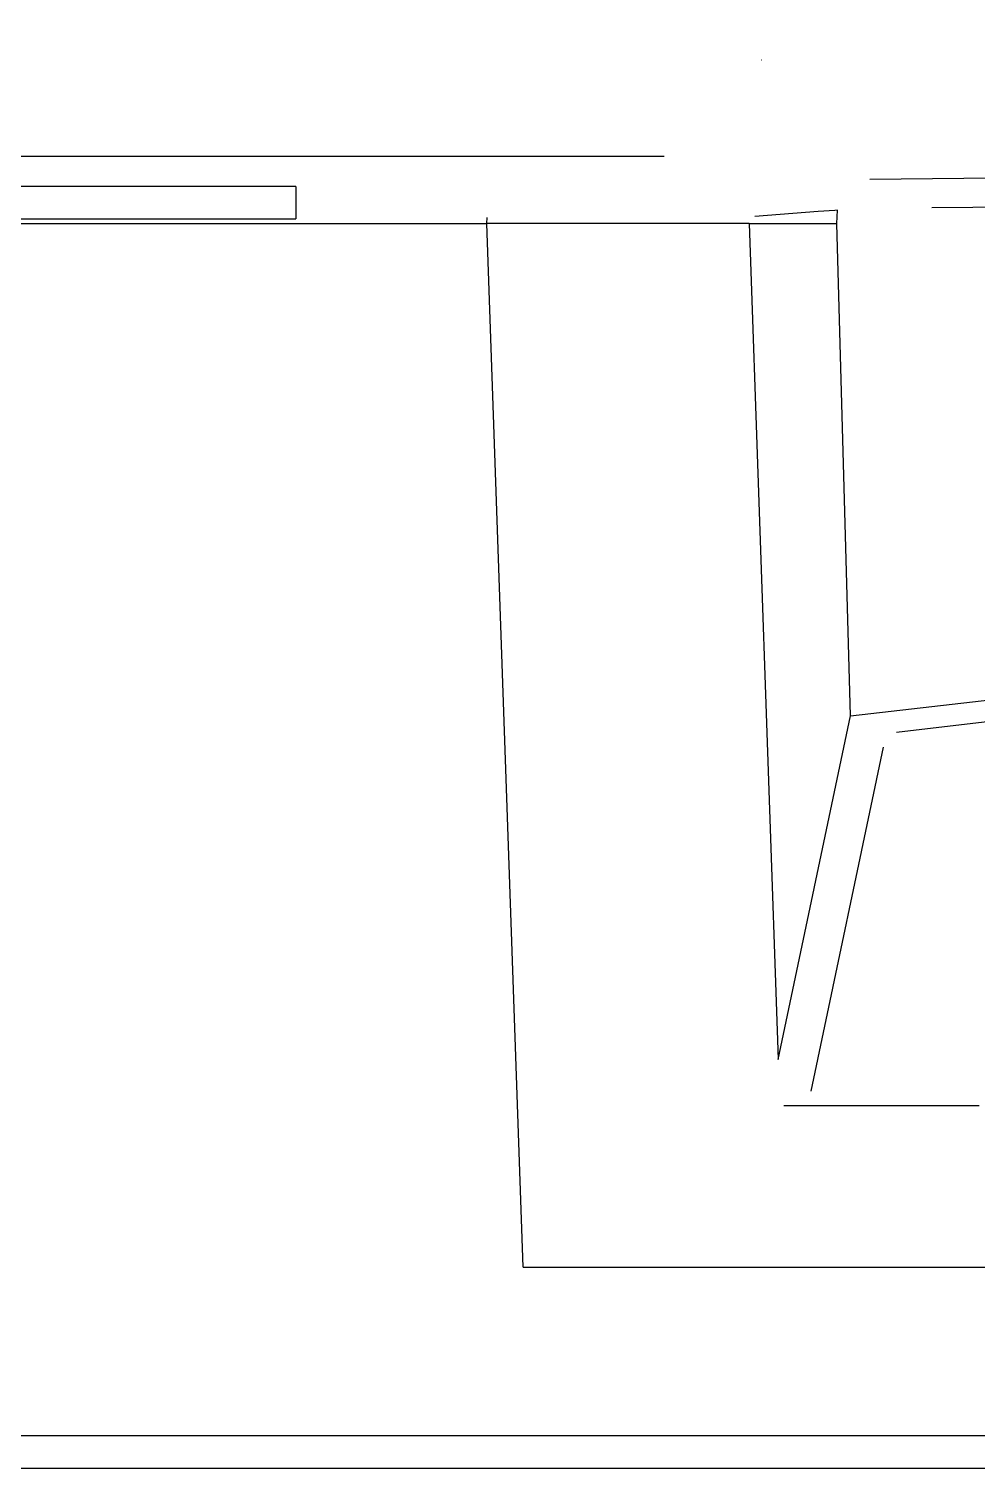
# Model space of a CAD drawing. Extents: x 0 to 16296672895, y -37409619871 to 0.
# Drawn here: x 16296672084.38 to 16296672113.44, y -37409617897.63 to -37409617853.52 of the extents above; entities that cross this region are included whole.
import ezdxf

# ---------------------------------------------------------------- set-up
doc = ezdxf.new("R2010")
doc.units = 0
doc.header["$LTSCALE"] = 10
doc.header["$MEASUREMENT"] = 0
doc.layers.add('1', color=7, linetype='CONTINUOUS')

msp = doc.modelspace()

# ---------------------------------------------------------------- linework, layer by layer
at = {"layer": '1', "color": 7, "linetype": 'Continuous'}
for p, q in [((16296672106.837061, -37409617854.469276), (16296672106.84268, -37409617854.469963)), ((16296672103.852659, -37409617857.431107), (16296672064.51811, -37409617857.431107)), ((16296672103.82695, -37409617857.431686), (16296672103.821051, -37409617857.431107)), ((16296672092.562531, -37409617858.352318), (16296672064.51811, -37409617858.352318)), ((16296672092.562531, -37409617858.352318), (16296672092.562531, -37409617859.34507)), ((16296672108.56461, -37409617859.122864), (16296672106.6229, -37409617859.271584)), ((16296672109.076441, -37409617859.086372), (16296672108.56461, -37409617859.122864)), ((16296672109.165199, -37409617859.080063), (16296672109.076441, -37409617859.086372)), ((16296672109.143669, -37409617859.490982), (16296672109.165199, -37409617859.080063)), ((16296672042.509291, -37409617859.490982), (16296672098.41728, -37409617859.490982)), ((16296672064.51811, -37409617859.345047), (16296672092.562531, -37409617859.34507)), ((16296672098.41997, -37409617859.309128), (16296672098.41049, -37409617859.490982)), ((16296672106.45356, -37409617859.490982), (16296672098.41728, -37409617859.490982)), ((16296672099.52574, -37409617891.468384), (16296672098.41728, -37409617859.490982)), ((16296672106.455721, -37409617859.490982), (16296672109.143669, -37409617859.490982)), ((16296672106.455721, -37409617859.490982), (16296672107.343809, -37409617885.11132)), ((16296672109.56115, -37409617874.571762), (16296672109.143669, -37409617859.490982)), ((16296672107.343809, -37409617885.11132), (16296672109.56115, -37409617874.571762)), ((16296672110.565041, -37409617875.533539), (16296672108.3477, -37409617886.073097)), ((16296672113.497641, -37409617886.527969), (16296672107.5161, -37409617886.527969)), ((16296672099.52574, -37409617891.468384), (16296672114.952551, -37409617891.468384)), ((16296672119.54427, -37409617896.63488), (16296672042.611019, -37409617896.63488)), ((16296672042.611019, -37409617897.631104), (16296672119.54427, -37409617897.631104))]:
    msp.add_line(p, q, dxfattribs=at)
for points in [[(16296672106.837061, -37409617854.469276, 0), (16296672107.01449, -37409617844.304192, 0), (16296672107.1539, -37409617836.317337, 0)], [(16296672106.841631, -37409617854.443916, 0), (16296672106.54211, -37409617855.725906, 0), (16296672105.72809, -37409617856.756073, 0), (16296672104.825951, -37409617857.261398, 0), (16296672103.80024, -37409617857.431473, 0)], [(16296672106.84268, -37409617854.469963, 0), (16296672107.15802, -37409617854.506264, 0), (16296672107.950121, -37409617854.590622, 0), (16296672108.895189, -37409617854.685364, 0), (16296672110.11405, -37409617854.802116, 0)], [(16296672107.529551, -37409617857.760773, 0), (16296672108.57015, -37409617857.475143, 0), (16296672109.48991, -37409617856.655327, 0), (16296672109.946569, -37409617855.750938, 0), (16296672110.11405, -37409617854.802116, 0)], [(16296672110.11405, -37409617854.802116, 0), (16296672111.830879, -37409617854.9077, 0), (16296672113.859461, -37409617854.932793, 0), (16296672115.648529, -37409617854.895943, 0), (16296672117.587681, -37409617854.809303, 0)], [(16296672092.562531, -37409617858.352318, 0), (16296672100.943029, -37409617857.984337, 0), (16296672107.529551, -37409617857.760773, 0)], [(16296672107.529551, -37409617857.760773, 0), (16296672106.43866, -37409617857.66906, 0), (16296672105.52919, -37409617857.589188, 0), (16296672104.63353, -37409617857.507408, 0), (16296672104.06279, -37409617857.453972, 0), (16296672103.82695, -37409617857.431686, 0)], [(16296672114.838551, -37409617857.824997, 0), (16296672112.47971, -37409617857.888977, 0), (16296672110.34984, -37409617857.888924, 0), (16296672108.854059, -37409617857.844162, 0), (16296672107.529551, -37409617857.760773, 0)], [(16296672110.153299, -37409617858.126228, 0), (16296672114.04245, -37409617857.878464, 0), (16296672117.10018, -37409617857.722687, 0)], [(16296672107.54579, -37409617858.322823, 0), (16296672108.23637, -37409617858.268356, 0), (16296672108.77906, -37409617858.226768, 0)], [(16296672109.495529, -37409617858.1735, 0), (16296672109.11375, -37409617858.290962, 0), (16296672108.80319, -37409617858.547287, 0), (16296672108.564619, -37409617859.122864, 0)], [(16296672109.324671, -37409617858.204399, 0), (16296672108.93634, -37409617858.229553, 0), (16296672108.680691, -37409617858.244019, 0)], [(16296672109.83777, -37409617858.163513, 0), (16296672109.25823, -37409617858.560333, 0), (16296672109.076441, -37409617859.08638, 0)], [(16296672110.09725, -37409617858.13018, 0), (16296672110.068279, -37409617858.13266, 0), (16296672110.039379, -37409617858.135971, 0), (16296672110.010599, -37409617858.140121, 0), (16296672109.981939, -37409617858.145103, 0), (16296672109.953449, -37409617858.150917, 0), (16296672109.925131, -37409617858.157547, 0), (16296672109.89702, -37409617858.165001, 0), (16296672109.869129, -37409617858.173264, 0), (16296672109.841499, -37409617858.182327, 0), (16296672109.814131, -37409617858.192192, 0), (16296672109.787069, -37409617858.202843, 0), (16296672109.76033, -37409617858.214272, 0), (16296672109.733919, -37409617858.226471, 0), (16296672109.70789, -37409617858.239433, 0), (16296672109.68223, -37409617858.253143, 0), (16296672109.65699, -37409617858.267593, 0), (16296672109.63217, -37409617858.282761, 0), (16296672109.607809, -37409617858.298653, 0), (16296672109.58391, -37409617858.315224, 0), (16296672109.560499, -37409617858.332489, 0), (16296672109.537609, -37409617858.350433, 0), (16296672109.51524, -37409617858.369034, 0), (16296672109.49342, -37409617858.38826, 0), (16296672109.47216, -37409617858.408119, 0), (16296672109.45149, -37409617858.428581, 0), (16296672109.431419, -37409617858.449638, 0), (16296672109.411961, -37409617858.471268, 0), (16296672109.393141, -37409617858.493446, 0), (16296672109.374981, -37409617858.516167, 0), (16296672109.35747, -37409617858.539413, 0), (16296672109.340651, -37409617858.563141, 0), (16296672109.32452, -37409617858.587349, 0), (16296672109.30909, -37409617858.612022, 0), (16296672109.29439, -37409617858.637123, 0), (16296672109.28042, -37409617858.662643, 0), (16296672109.267191, -37409617858.688553, 0), (16296672109.254721, -37409617858.714844, 0), (16296672109.243019, -37409617858.741478, 0), (16296672109.23209, -37409617858.76844, 0), (16296672109.221939, -37409617858.795723, 0), (16296672109.212589, -37409617858.823273, 0), (16296672109.204041, -37409617858.851067, 0), (16296672109.196301, -37409617858.87912, 0), (16296672109.189369, -37409617858.907379, 0), (16296672109.18327, -37409617858.935829, 0), (16296672109.17798, -37409617858.964447, 0), (16296672109.173531, -37409617858.993187, 0), (16296672109.16992, -37409617859.022072, 0), (16296672109.167139, -37409617859.051033, 0), (16296672109.165199, -37409617859.080063, 0)], [(16296672109.987989, -37409617858.152023, 0), (16296672109.39987, -37409617858.55777, 0), (16296672109.22393, -37409617859.076111, 0)], [(16296672109.495529, -37409617858.173492, 0), (16296672109.58326, -37409617858.167099, 0), (16296672109.652189, -37409617858.162086, 0)], [(16296672109.840309, -37409617858.166862, 0), (16296672109.630011, -37409617858.166893, 0)], [(16296672109.98822, -37409617858.151993, 0), (16296672109.931061, -37409617858.156059, 0)], [(16296672110.153299, -37409617858.126213, 0), (16296672110.0613, -37409617858.13707, 0), (16296672109.987989, -37409617858.152023, 0)], [(16296672110.09725, -37409617858.13018, 0), (16296672110.047371, -37409617858.133728, 0), (16296672110.008181, -37409617858.136513, 0)], [(16296672110.153299, -37409617858.126213, 0), (16296672110.6553, -37409617858.106567, 0), (16296672111.632959, -37409617858.084007, 0), (16296672113.06629, -37409617858.05899, 0), (16296672114.92683, -37409617858.032211, 0), (16296672117.173861, -37409617858.004768, 0), (16296672120.59869, -37409617857.970993, 0), (16296672124.40711, -37409617857.945534, 0), (16296672128.41814, -37409617857.931557, 0)], [(16296672092.562531, -37409617858.352318, 0), (16296672095.835871, -37409617858.340157, 0), (16296672098.407681, -37409617858.314934, 0)], [(16296672107.40707, -37409617858.303726, 0), (16296672107.384701, -37409617858.299858, 0), (16296672107.35236, -37409617858.297287, 0), (16296672107.262951, -37409617858.293678, 0), (16296672107.00531, -37409617858.28981, 0), (16296672106.25004, -37409617858.288719, 0), (16296672105.281731, -37409617858.29055, 0), (16296672104.065689, -37409617858.291458, 0), (16296672102.3528, -37409617858.291786, 0), (16296672100.43734, -37409617858.297401, 0), (16296672098.407681, -37409617858.314934, 0)], [(16296672098.41997, -37409617859.309128, 0), (16296672098.410761, -37409617858.561028, 0), (16296672098.407681, -37409617858.314934, 0)], [(16296672106.46615, -37409617859.254143, 0), (16296672106.564171, -37409617858.871239, 0), (16296672106.82317, -37409617858.53756, 0), (16296672107.40707, -37409617858.303726, 0)], [(16296672106.6229, -37409617859.271584, 0), (16296672106.89992, -37409617858.630081, 0), (16296672107.387871, -37409617858.348251, 0)], [(16296672107.387871, -37409617858.348251, 0), (16296672107.476839, -37409617858.33075, 0), (16296672107.54579, -37409617858.322823, 0)], [(16296672107.407061, -37409617858.303719, 0), (16296672107.419621, -37409617858.307808, 0), (16296672107.429489, -37409617858.310867, 0)], [(16296672107.489429, -37409617858.322441, 0), (16296672107.511129, -37409617858.32373, 0), (16296672107.528231, -37409617858.32357, 0)], [(16296672109.165199, -37409617859.080063, 0), (16296672109.191629, -37409617859.078293, 0), (16296672109.22393, -37409617859.076111, 0)], [(16296672128.420219, -37409617858.879303, 0), (16296672124.435631, -37409617858.906853, 0), (16296672120.62615, -37409617858.93441, 0), (16296672117.154869, -37409617858.96196, 0), (16296672114.17041, -37409617858.989517, 0), (16296672112.048929, -37409617859.013763, 0), (16296672110.47431, -37409617859.03801, 0), (16296672109.655519, -37409617859.05706, 0), (16296672109.22393, -37409617859.076111, 0)], [(16296672098.41997, -37409617859.309128, 0), (16296672095.13986, -37409617859.338097, 0), (16296672092.562531, -37409617859.34507, 0)], [(16296672106.46615, -37409617859.254143, 0), (16296672106.22961, -37409617859.239693, 0), (16296672105.6243, -37409617859.23481, 0), (16296672104.690149, -37409617859.23642, 0), (16296672103.464491, -37409617859.243568, 0), (16296672101.093559, -37409617859.266457, 0), (16296672098.41997, -37409617859.309128, 0)], [(16296672106.455721, -37409617859.490982, 0), (16296672106.455681, -37409617859.490982, 0), (16296672106.455641, -37409617859.49099, 0), (16296672106.455601, -37409617859.49099, 0), (16296672106.455561, -37409617859.490997, 0), (16296672106.455521, -37409617859.491013, 0), (16296672106.455481, -37409617859.49102, 0), (16296672106.455441, -37409617859.491043, 0), (16296672106.4554, -37409617859.491051, 0), (16296672106.45537, -37409617859.491074, 0), (16296672106.45533, -37409617859.491089, 0), (16296672106.45529, -37409617859.491112, 0), (16296672106.45525, -37409617859.491127, 0), (16296672106.45521, -37409617859.491173, 0), (16296672106.45517, -37409617859.491188, 0), (16296672106.45513, -37409617859.491219, 0), (16296672106.45509, -37409617859.491257, 0), (16296672106.45505, -37409617859.491287, 0), (16296672106.455009, -37409617859.491333, 0), (16296672106.454969, -37409617859.491364, 0), (16296672106.454929, -37409617859.491409, 0), (16296672106.454889, -37409617859.491447, 0), (16296672106.454849, -37409617859.491493, 0), (16296672106.4548, -37409617859.491539, 0), (16296672106.45476, -37409617859.491592, 0), (16296672106.45472, -37409617859.491653, 0), (16296672106.454679, -37409617859.491699, 0), (16296672106.454639, -37409617859.491753, 0), (16296672106.454599, -37409617859.491814, 0), (16296672106.454559, -37409617859.491867, 0), (16296672106.454519, -37409617859.491943, 0), (16296672106.45447, -37409617859.491997, 0), (16296672106.45443, -37409617859.492073, 0), (16296672106.45439, -37409617859.492126, 0), (16296672106.45435, -37409617859.492203, 0), (16296672106.454309, -37409617859.492279, 0), (16296672106.45426, -37409617859.492363, 0), (16296672106.45422, -37409617859.492432, 0), (16296672106.45418, -37409617859.492508, 0), (16296672106.45414, -37409617859.492592, 0), (16296672106.45409, -37409617859.492683, 0), (16296672106.45405, -37409617859.49276, 0), (16296672106.45401, -37409617859.492851, 0), (16296672106.45396, -37409617859.492943, 0), (16296672106.45392, -37409617859.493027, 0), (16296672106.45388, -37409617859.493134, 0), (16296672106.453831, -37409617859.493233, 0), (16296672106.453791, -37409617859.493317, 0), (16296672106.453751, -37409617859.493423, 0), (16296672106.453699, -37409617859.493523, 0), (16296672106.453659, -37409617859.493629, 0)], [(16296672106.453739, -37409617859.491982, 0), (16296672106.46069, -37409617859.358788, 0), (16296672106.46615, -37409617859.254143, 0)], [(16296672106.46615, -37409617859.254143, 0), (16296672106.553539, -37409617859.271423, 0), (16296672106.6229, -37409617859.271584, 0)], [(16296672109.173719, -37409617859.491203, 0), (16296672109.15443, -37409617859.491043, 0), (16296672109.143669, -37409617859.490982, 0)], [(16296672110.05698, -37409617859.491447, 0), (16296672109.627899, -37409617859.490982, 0), (16296672109.42054, -37409617859.491333, 0), (16296672109.26911, -37409617859.491608, 0), (16296672109.173719, -37409617859.491203, 0)], [(16296672110.80604, -37409617859.490982, 0), (16296672110.360069, -37409617859.491287, 0), (16296672110.05698, -37409617859.491447, 0)], [(16296672112.684191, -37409617859.49099, 0), (16296672111.55154, -37409617859.491348, 0), (16296672110.80604, -37409617859.490982, 0)], [(16296672115.866949, -37409617859.491203, 0), (16296672113.975809, -37409617859.491272, 0), (16296672112.684191, -37409617859.49099, 0)], [(16296672109.56115, -37409617874.571762, 0), (16296672109.779131, -37409617874.293831, 0), (16296672110.292681, -37409617874.019279, 0), (16296672111.09763, -37409617873.750938, 0), (16296672112.189079, -37409617873.496727, 0), (16296672113.555389, -37409617873.258652, 0), (16296672115.17975, -37409617873.040169, 0), (16296672118.055161, -37409617872.760986, 0), (16296672121.36919, -37409617872.548607, 0), (16296672124.991501, -37409617872.415497, 0), (16296672128.776649, -37409617872.366409, 0)], [(16296672127.43936, -37409617873.143784, 0), (16296672124.13707, -37409617873.217941, 0), (16296672120.994961, -37409617873.37204, 0), (16296672118.117359, -37409617873.601227, 0), (16296672115.599091, -37409617873.89756, 0), (16296672113.52536, -37409617874.251556, 0), (16296672111.96257, -37409617874.651138, 0), (16296672110.965799, -37409617875.08329, 0), (16296672110.565041, -37409617875.533539, 0)], [(16296672109.56115, -37409617874.571762, 0), (16296672109.66213, -37409617874.970543, 0), (16296672109.941589, -37409617875.316093, 0), (16296672110.565041, -37409617875.533539, 0)], [(16296672112.654369, -37409617883.77327, 0), (16296672111.78059, -37409617883.528877, 0), (16296672111.1192, -37409617883.273773, 0), (16296672110.522381, -37409617882.858597, 0), (16296672110.4363, -37409617882.678879, 0), (16296672110.452721, -37409617882.49884, 0), (16296672110.79063, -37409617882.141563, 0), (16296672111.471319, -37409617881.814346, 0), (16296672112.493429, -37409617881.502098, 0), (16296672113.524071, -37409617881.271011, 0), (16296672114.740629, -37409617881.05526, 0), (16296672117.33313, -37409617880.716072, 0), (16296672120.38229, -37409617880.44619, 0)], [(16296672112.680441, -37409617883.682854, 0), (16296672112.67907, -37409617883.685257, 0), (16296672112.679211, -37409617883.688606, 0), (16296672112.683809, -37409617883.698067, 0), (16296672112.70829, -37409617883.728043, 0), (16296672112.86306, -37409617883.904617, 0), (16296672113.072001, -37409617884.209427, 0), (16296672113.32131, -37409617884.780296, 0), (16296672113.44166, -37409617885.467209, 0)], [(16296672106.606359, -37409617885.56636, 0), (16296672107.17848, -37409617885.317039, 0), (16296672107.343809, -37409617885.11132, 0)], [(16296672107.343809, -37409617885.11132, 0), (16296672107.34547, -37409617885.14183, 0), (16296672107.34807, -37409617885.172272, 0), (16296672107.35161, -37409617885.202629, 0), (16296672107.356091, -37409617885.232857, 0), (16296672107.36149, -37409617885.262947, 0), (16296672107.367821, -37409617885.29287, 0), (16296672107.375071, -37409617885.322594, 0), (16296672107.38324, -37409617885.352058, 0), (16296672107.392309, -37409617885.381287, 0), (16296672107.402281, -37409617885.410217, 0), (16296672107.41313, -37409617885.438843, 0), (16296672107.42487, -37409617885.467117, 0), (16296672107.437469, -37409617885.495033, 0), (16296672107.45092, -37409617885.522552, 0), (16296672107.465219, -37409617885.549652, 0), (16296672107.480339, -37409617885.576309, 0), (16296672107.496281, -37409617885.602493, 0), (16296672107.51302, -37409617885.628189, 0), (16296672107.53054, -37409617885.653374, 0), (16296672107.54883, -37409617885.677994, 0), (16296672107.567869, -37409617885.702057, 0), (16296672107.587641, -37409617885.725548, 0), (16296672107.60813, -37409617885.748413, 0), (16296672107.629311, -37409617885.770653, 0), (16296672107.651159, -37409617885.792236, 0), (16296672107.67367, -37409617885.813164, 0), (16296672107.69681, -37409617885.833382, 0), (16296672107.72057, -37409617885.85289, 0), (16296672107.744909, -37409617885.871674, 0), (16296672107.769819, -37409617885.889709, 0), (16296672107.795271, -37409617885.906982, 0), (16296672107.82123, -37409617885.923477, 0), (16296672107.8477, -37409617885.939171, 0), (16296672107.87463, -37409617885.954063, 0), (16296672107.90201, -37409617885.968117, 0), (16296672107.9298, -37409617885.981354, 0), (16296672107.957991, -37409617885.993721, 0), (16296672107.98654, -37409617886.005234, 0), (16296672108.01544, -37409617886.015877, 0), (16296672108.04464, -37409617886.025627, 0), (16296672108.074129, -37409617886.0345, 0), (16296672108.10388, -37409617886.042473, 0), (16296672108.13385, -37409617886.04953, 0), (16296672108.16403, -37409617886.055679, 0), (16296672108.19438, -37409617886.060913, 0), (16296672108.224871, -37409617886.065208, 0), (16296672108.25548, -37409617886.068581, 0), (16296672108.286169, -37409617886.071022, 0), (16296672108.316919, -37409617886.072533, 0), (16296672108.3477, -37409617886.073097, 0)], [(16296672099.52574, -37409617891.468384, 0), (16296672101.73254, -37409617889.401161, 0), (16296672103.856951, -37409617887.490822, 0), (16296672104.89311, -37409617886.632118, 0), (16296672105.8321, -37409617885.952637, 0), (16296672106.606359, -37409617885.56636, 0)], [(16296672106.606359, -37409617885.56636, 0), (16296672106.710751, -37409617885.954323, 0), (16296672106.964911, -37409617886.293823, 0), (16296672107.5161, -37409617886.527969, 0)], [(16296672108.3477, -37409617886.073097, 0), (16296672108.24312, -37409617886.220016, 0), (16296672108.05949, -37409617886.333443, 0), (16296672107.5161, -37409617886.527969, 0)], [(16296672107.5161, -37409617886.527969, 0), (16296672106.349661, -37409617887.000053, 0), (16296672104.93597, -37409617887.811897, 0), (16296672103.388229, -37409617888.807549, 0), (16296672101.475321, -37409617890.10704, 0), (16296672099.52574, -37409617891.468384, 0)]]:
    msp.add_polyline3d(points, dxfattribs=at)

doc.saveas('drawing.dxf')
